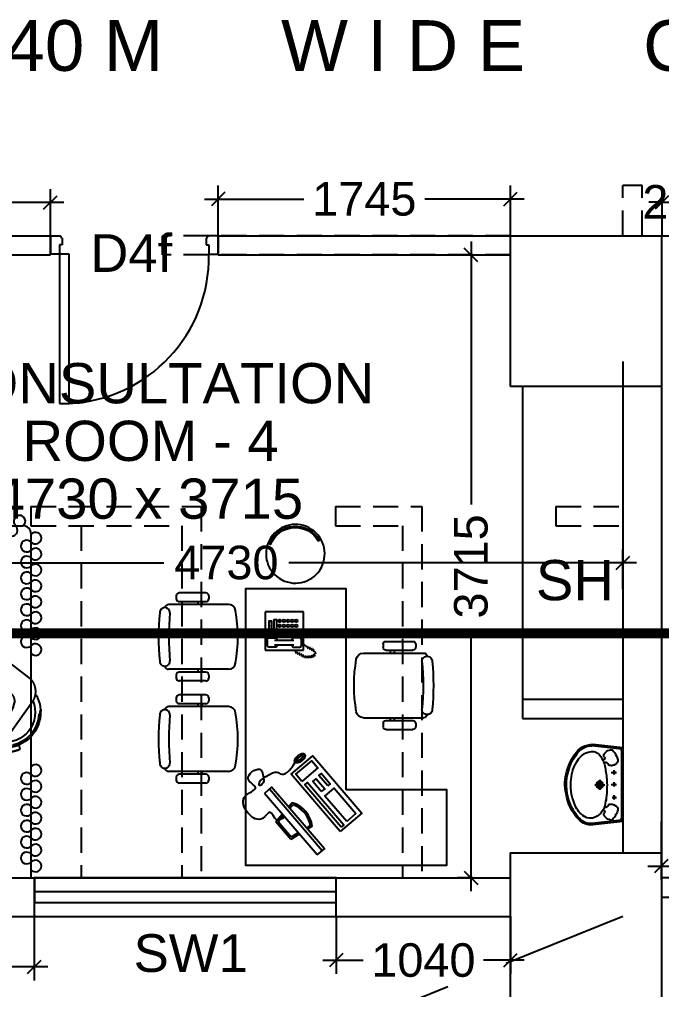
# Model space of a CAD drawing. Extents: x 6345096 to 6738923, y -6490958 to -6305885.
# Drawn here: x 6632093 to 6635922, y -6433855 to -6428069 of the extents above; entities that cross this region are included whole.
import ezdxf
from ezdxf.enums import TextEntityAlignment as Align

# ---------------------------------------------------------------- set-up
doc = ezdxf.new("R2010")
doc.units = 0
doc.header["$LTSCALE"] = 600
doc.header["$MEASUREMENT"] = 0
doc.header["$PDMODE"] = 35
for name, pattern in [('DASHED', [0.75, 0.5, -0.25]), ('HIDDEN', [0.375, 0.25, -0.125]), ('HIDDEN2', [0.1875, 0.125, -0.0625])]:
    doc.linetypes.add(name, pattern=pattern)
doc.layers.get('0').update_dxf_attribs({"linetype": 'CONTINUOUS'})
doc.layers.get('Defpoints').update_dxf_attribs({"linetype": 'CONTINUOUS'})
for name, color, linetype in [('DOOR', 32, 'CONTINUOUS'), ('Duct', 8, 'CONTINUOUS'), ('FURN', 32, 'CONTINUOUS'), ('furniture', 33, 'CONTINUOUS'), ('HS', 251, 'CONTINUOUS'), ('joinery', 7, 'CONTINUOUS'), ('LA-column', 3, 'CONTINUOUS'), ('Room Dim', 1, 'CONTINUOUS'), ('Sections', 10, 'CONTINUOUS'), ('Shleves', 7, 'CONTINUOUS'), ('TEXT', 6, 'CONTINUOUS'), ('Toi-Euip', 8, 'CONTINUOUS'), ('toi-fix', 46, 'CONTINUOUS'), ('TXT', 6, 'CONTINUOUS'), ('Walls', 7, 'CONTINUOUS'), ('WIN', 151, 'CONTINUOUS'), ('Working Dim', 5, 'CONTINUOUS')]:
    doc.layers.add(name, color=color, linetype=linetype)
doc.styles.add('ari', font='arial.ttf')
doc.styles.add('ARIAL', font='arial.ttf')
doc.dimstyles.new('int. dim', dxfattribs={"dimtxt": 200, "dimasz": 80, "dimexe": 80, "dimexo": 0, "dimgap": 70, "dimtad": 0, "dimdec": 0, "dimzin": 12, "dimdsep": 46, "dimtxsty": 'ari', "dimblk": 'OBLIQUE', "dimcen": 2, "dimdle": 80, "dimclrd": 256, "dimclre": 256, "dimclrt": 6, "dimadec": 0, "dimazin": 0, "dimtfac": 1, "dimtdec": 0, "dimtix": 1, "dimtmove": 2, "dimatfit": 3, "dimfxl": 1, "dimtolj": 1, "dimtzin": 0, "dimlwd": -1, "dimlwe": -1, "dimarcsym": 0})

# ---------------------------------------------------------------- blocks, each defined once
blk = doc.blocks.new('A$C4D064DB7')
at = {"layer": 'Toi-Euip', "color": 8}
for p, q in [((-219.3, -1), (-239.3, 178)), ((-212.3, 5.4), (-232.3, 184.5)), ((212.2, 4.9), (232.3, 184.5)), ((219.2, -1), (239.3, 178)), ((-28.5, 137.9), (30, 137.9)), ((0.9, 167), (0.9, 107.5)), ((-73.1, 68.7), (-73.1, 37.2)), ((-0.6, 68.7), (-0.6, 37.2)), ((76.2, 63.6), (76.2, 37.2)), ((-204.6, 8.3), (200.4, 8.3)), ((-61.3, 51.7), (-86.8, 51.7)), ((11.1, 51.7), (-14.3, 51.7)), ((87.9, 51.7), (62.5, 51.7)), ((-219.3, -1), (219.2, -1))]:
    blk.add_line(p, q, dxfattribs=at)
for centre, radius in [((0.9, 137.9), 20.9), ((0.9, 137.9), 15), ((0.9, 137.9), 10.5), ((-73.1, 51.7), 6.23), ((-0.6, 51.7), 6.23), ((76.2, 51.7), 6.23)]:
    blk.add_circle(centre, radius, dxfattribs=at)
for centre, radius, start, end in [((-15, 63.3), 278.1, 103.68007, 133.11994), ((-52.1, 129.5), 194.1, 106.98939, 130.68541), ((-12.7, 69.4), 239.9, 90.51874, 121.0564), ((0.4, 42.8), 293.4, 66.19508, 111.84971), ((-3.7, 79.1), 265.8, 77.13905, 106.85156), ((4.5, 21.6), 288.4, 65.41071, 93.84539), ((11, 56.9), 284.8, 46.38455, 81.02297), ((17.4, 64.4), 266.9, 46.21733, 67.66735), ((-135.9, 190.3), 102.7, 132.34, 168.55208), ((-156.9, 191.3), 75.7, 146.79114, 185.14021), ((-115.7, 175.3), 119.3, 121.84149, 151.21457), ((-79.5, 166.9), 122.1, 117.7975, 160.69461), ((74.5, 158), 135.4, 31.86033, 68.31323), ((140.9, 188.9), 91.5, 357.2238, 48.08952), ((143.8, 190.8), 96.4, 352.39424, 48.61688), ((-159.3, 187.8), 80.7, 163.23918, 186.99591), ((-105.8, 184.4), 91.8, 165.58544, 192.65463), ((131.4, 192.6), 68.8, 336.77794, 32.40806), ((-124.3, 195.5), 77.6, 203.69295, 246.38132), ((-73.6, 263.8), 161.7, 239.59023, 265.97193), ((-156.5, 116.7), 8.45, 294.51045, 30.32874), ((98.1, 210.4), 106.4, 278.02022, 335.02213), ((157.9, 115.9), 7.49, 165.15228, 247.93068), ((-188.7, 72.6), 20.1, 152.49081, 243.19095), ((-154.2, 64.6), 55.1, 124.96691, 161.64959), ((-174.7, 96.4), 17.3, 50.46419, 129.5358), ((-157.9, 115.7), 8.33, 226.04031, 306.10739), ((-126.4, 102.5), 8.28, 83.15264, 217.30389), ((-161, 71.5), 47.7, 305.0585, 347.19296), ((-110.1, 109.7), 26, 208.27151, 253.61398), ((-144.2, 69.4), 30.9, 343.96544, 29.92088), ((33.5, 869.5), 776.1, 261.22276, 267.52001), ((-3.1, 803.8), 709.6, 270.24313, 275.54823), ((44.3, 384), 287.3, 274.2321, 283.82674), ((146.2, 69.4), 30.9, 150.07912, 196.03456), ((163, 71.5), 47.7, 192.80704, 234.9415), ((112.1, 109.7), 26, 286.38602, 331.72849), ((129.6, 102.2), 7.16, 318.29837, 78.68026), ((159.9, 115.7), 8.33, 233.89261, 313.95969), ((176.7, 96.4), 17.3, 50.4642, 129.53581), ((156.2, 64.6), 55.1, 18.35041, 55.03309), ((190.7, 72.6), 20.1, 296.80905, 27.50919), ((-200, -15.1), 23.9, 101.14513, 143.7785), ((-120.2, 149.2), 122.2, 230.59825, 250.41359), ((-145.6, 63.1), 33, 241.91921, 291.35614), ((147.6, 63.1), 33, 248.64386, 298.08079), ((122.2, 149.2), 122.2, 289.58641, 309.40175), ((199.8, -16.6), 24.9, 38.74871, 88.57964)]:
    blk.add_arc(centre, radius, start, end, dxfattribs=at)
blk = doc.blocks.new('A$C75CE7277')
at = {"layer": 'furniture'}
for p, q in [((164.9, 368), (173.5, 425.3)), ((173.5, 425.3), (312.5, 425.3)), ((174.9, 366.5), (182.3, 415.1)), ((182.3, 415.1), (303.8, 415.1)), ((311.1, 366.5), (303.8, 415.1)), ((321.1, 368), (312.5, 425.3)), ((0, 366.5), (486, 366.5)), ((0, 328), (486, 328)), ((151, 276.3), (156.3, 311.3)), ((162, 281.4), (166.3, 309.8)), ((324, 281.4), (319.7, 309.8)), ((335, 276.3), (329.7, 311.3))]:
    blk.add_line(p, q, dxfattribs=at)
blk.add_lwpolyline([(0, 366.5), (0, 309.8), (486, 309.8), (486, 366.5)], dxfattribs=at)
for points in [[(16.8, 170.4), (469.2, 170.4), (469.2, 0), (16.8, 0)], [(33.1, 150.1), (368, 150.1), (368, 128.6), (33.1, 128.6)], [(395.2, 149.3), (450.8, 149.3), (450.8, 23.5), (395.2, 23.5)], [(36.9, 102.3), (239, 102.3), (239, 28.6), (36.9, 28.6)], [(272.6, 100.6), (351.4, 100.6), (351.4, 73.9), (272.6, 73.9)], [(273, 49.4), (355.1, 49.4), (355.1, 29.5), (273, 29.5)]]:
    blk.add_lwpolyline(points, close=True, dxfattribs=at)
for centre, radius, start, end in [((243, 418.7), 169.5, 237.13025, 302.86975), ((243, 418.7), 159.4, 239.46113, 300.53887), ((489.9, 66.1), 13.2, 37.53467, 89.17477), ((526.4, 66.1), 13.3, 89.25987, 139.57731)]:
    blk.add_arc(centre, radius, start, end, dxfattribs=at)
for centre, major_axis, ratio in [((508.2, 67.5), (-0.5, -38), 0.504094), ((508.6, 93.5), (-0.2, -12), 0.321688), ((508.4, 89.7), (-0.03, -4.1), 0.266102)]:
    blk.add_ellipse(centre, major_axis=major_axis, ratio=ratio, dxfattribs=at)
for points in [[(300.6, 366.5), (318.7, 414), (379.3, 414), (379.3, 472.2), (547.5, 472.2), (547.5, 383.5), (615.5, 383.5), (615.5, 294.8), (550.5, 316.5)], [(550.5, 316.5), (537.8, 336.7), (541, 358.3), (559.8, 337.1)], [(505.3, 86.6), (500.3, 74.4), (503.5, 48.2), (499.4, 33.4)], [(511.6, 86.5), (516.3, 74.7), (512.3, 48.1), (516.1, 33.2)]]:
    blk.add_spline(points, degree=3, dxfattribs=at)
blk.add_open_spline([(559.8, 337.1), (556.6, 218.6), (490.6, 234.2), (486.6, 163.4), (508.7, 105.5)], degree=3, knots=[0, 0, 0, 0, 1.558339, 3.964451, 3.964451, 3.964451, 3.964451], dxfattribs=at)
blk = doc.blocks.new('A$C5D0630F4')
at = {"layer": 'furniture', "color": 8}
for p, q in [((-836.8, 1624.8), (-996.6, 1624.8)), ((-1013.8, 1607.6), (-1013.8, 1589.5)), ((-836.8, 1572.3), (-996.6, 1572.3)), ((-885.4, 1572.3), (-885.4, 1555.2)), ((-862.1, 1572.3), (-862.1, 1555.2)), ((-819.6, 1607.6), (-819.6, 1589.5)), ((-702.9, 1555.2), (-1060, 1555.2)), ((-484.4, 1512.3), (-484.4, 1282.3)), ((-254.1, 1512.3), (-484.4, 1512.3)), ((-254.1, 1282.3), (-254.1, 1512.3)), ((-427.3, 1342.6), (-313, 1342.6)), ((236.9, 1335.5), (396.7, 1335.5)), ((-484.4, 1282.3), (-254.1, 1282.3)), ((-427.3, 1314.5), (-313, 1314.5)), ((-305.2, 1279.6), (-299.6, 1262.7)), ((-294, 1274), (-288.4, 1257.1)), ((-267.8, 1328.5), (-237.9, 1302)), ((-232.3, 1307.6), (-226.7, 1290.8)), ((-221.1, 1302), (-215.5, 1285.2)), ((-209.9, 1296.4), (-204.3, 1279.6)), ((-198.7, 1290.8), (-193.1, 1274)), ((-188.1, 1277.2), (-182.5, 1260.4)), ((219.7, 1318.3), (219.7, 1300.2)), ((236.9, 1283), (396.7, 1283)), ((262.2, 1283), (262.2, 1265.9)), ((285.5, 1283), (285.5, 1265.9)), ((413.9, 1318.3), (413.9, 1300.2)), ((-282.8, 1268.3), (-277.1, 1251.5)), ((-271.5, 1262.7), (-265.9, 1245.9)), ((-260.3, 1257.1), (-254.7, 1240.3)), ((-249.1, 1251.5), (-243.5, 1234.7)), ((-237.9, 1251.5), (-232.3, 1234.7)), ((-226.7, 1251.5), (-221.1, 1234.7)), ((-215.5, 1251.5), (-209.9, 1234.7)), ((-204.3, 1257.1), (-198.7, 1240.3)), ((-193.1, 1262.7), (-187.5, 1245.9)), ((103, 1265.9), (460.1, 1265.9)), ((-702.9, 1169.1), (-1060, 1169.1)), ((-885.4, 1169.1), (-885.4, 1152)), ((-862.1, 1169.1), (-862.1, 1152)), ((-1013.8, 1134.9), (-1013.8, 1116.7)), ((-836.8, 1152), (-996.6, 1152)), ((-836.8, 1099.5), (-996.6, 1099.5)), ((-819.6, 1134.9), (-819.6, 1116.7)), ((-1013.8, 998.8), (-1013.8, 980.6)), ((-836.8, 1015.9), (-996.6, 1015.9)), ((-819.6, 998.8), (-819.6, 980.6)), ((-702.9, 946.3), (-1060, 946.3)), ((-836.8, 963.4), (-996.6, 963.4)), ((-885.4, 963.4), (-885.4, 946.3)), ((-862.1, 963.4), (-862.1, 946.3)), ((103, 879.8), (460.1, 879.8)), ((262.2, 879.8), (262.2, 862.7)), ((285.5, 879.8), (285.5, 862.7)), ((219.7, 845.6), (219.7, 827.4)), ((236.9, 862.7), (396.7, 862.7)), ((236.9, 810.2), (396.7, 810.2)), ((413.9, 845.6), (413.9, 827.4)), ((-702.9, 560.2), (-1060, 560.2)), ((-1013.8, 526), (-1013.8, 507.8)), ((-836.8, 543.2), (-996.6, 543.2)), ((-885.4, 560.2), (-885.4, 543.2)), ((-862.1, 560.2), (-862.1, 543.2)), ((-819.6, 526), (-819.6, 507.8)), ((-836.8, 490.7), (-996.6, 490.7))]:
    blk.add_line(p, q, dxfattribs=at)
blk.add_lwpolyline([(0, 449.8), (0, 1649.8), (-599.9, 1649.8), (-599.9, 0), (599.9, 0), (599.9, 449.8), (0, 449.8)], dxfattribs=at)
at = {"layer": 'furniture', "color": 8, "elevation": 0}
for points in [[(-458.8, 1400.4), (-458.8, 1457.3), (-445.7, 1457.3), (-445.7, 1400.4)], [(-430.1, 1391.6), (-430.1, 1466.1), (-415.1, 1466.1), (-415.1, 1391.6)]]:
    blk.add_lwpolyline(points, close=True, dxfattribs=at)
at = {"layer": 'furniture', "color": 8}
for points in [[(-401.5, 1452.1), (-401.5, 1464.1, -0.414214), (-399.5, 1466.1), (-395.5, 1466.1, -0.414214), (-393.5, 1464.1), (-393.5, 1452.1, -0.414214), (-395.5, 1450.1), (-399.5, 1450.1, -0.414214)], [(-401.5, 1422.8), (-401.5, 1434.8, -0.414214), (-399.5, 1436.8), (-395.5, 1436.8, -0.414214), (-393.5, 1434.8), (-393.5, 1422.8, -0.414214), (-395.5, 1420.8), (-399.5, 1420.8, -0.414214)], [(-401.5, 1393.6), (-401.5, 1405.6, -0.414214), (-399.5, 1407.6), (-395.5, 1407.6, -0.414214), (-393.5, 1405.6), (-393.5, 1393.6, -0.414214), (-395.5, 1391.6), (-399.5, 1391.6, -0.414214)]]:
    blk.add_lwpolyline(points, format="xyb", close=True, dxfattribs=at)
for points in [[(-413.9, 1314.5), (-413.9, 1310.3, -0.414241), (-423.9, 1300.3), (-459.9, 1300.3, -0.414186), (-469.9, 1310.3), (-469.9, 1346.8, -0.414241), (-459.9, 1356.8), (-423.9, 1356.8, -0.414186), (-413.9, 1346.8), (-413.9, 1342.5)], [(-323.9, 1314.5), (-323.9, 1310.3, 0.414241), (-313.9, 1300.3), (-277.8, 1300.3, 0.414186), (-267.8, 1310.3), (-267.8, 1346.8, 0.414241), (-277.8, 1356.8), (-313.9, 1356.8, 0.414186), (-323.9, 1346.8), (-323.9, 1342.5)]]:
    blk.add_lwpolyline(points, format="xyb", dxfattribs=at)
for centre in [(-372.1, 1458.1), (-347.6, 1458.1), (-323.1, 1458.1), (-298.6, 1458.1), (-372.1, 1428.8), (-372.1, 1399.6), (-347.6, 1428.8), (-347.6, 1399.6), (-323.1, 1428.8), (-323.1, 1399.6), (-298.6, 1428.8), (-298.6, 1399.6)]:
    blk.add_circle(centre, 8, dxfattribs=at)
at = {"layer": 'furniture', "color": 8, "extrusion": (0, 0, -1)}
for centre, major_axis, start_param, end_param in [((-303.3, 1857.9), (-154.9, 81.5), 1.871765232713639, 8.154950539893225), ((-303.3, 1857.9), (-88.8, 137.9), -0.622969, 1.625443), ((-303.3, 1857.9), (48.2, 149), -1.507903, 0.740509), ((-452.3, 1916.9), (3.35, 1.56), 0.857963, 3.90553), ((-164.8, 1938.7), (2.9, 2.9), 0.714732, 2.963144), ((236.9, 1318.3), (12.1, 12.1), 3.926991, 5.497787), ((396.7, 1318.3), (-12.1, 12.1), 0.785398, 2.356194), ((236.9, 1300.2), (-12.1, 12.1), 3.926991, 5.497787), ((396.7, 1300.2), (12.1, 12.1), 0.785398, 2.356194), ((982.6, 1072.9), (-8.6, 935.9), 4.553487, 4.889738), ((103, 1222.2), (-11.2, 42.3), -1.143999, 0.258671), ((482, 1216.6), (-21.7, 21.7), 5.497787, 8.63938), ((-1096.9, 1072.8), (-11.3, 1554.9), 1.485447, 1.670639), ((460.1, 1244), (-15.5, 15.5), 0.785398, 2.207354), ((-1083.5, 1072.8), (-1599.3, 104.6), 2.986466, 3.166126), ((482, 929.2), (-21.7, 21.7), 2.356194, 5.497787), ((103, 923.6), (15.6, 40.9), 2.777366, 4.180037), ((460.1, 901.7), (15.5, 15.5), 0.934239, 2.356194), ((236.9, 845.6), (12.1, 12.1), 3.926991, 5.497787), ((236.9, 827.4), (-12.1, 12.1), 3.926991, 5.497787), ((396.7, 845.6), (-12.1, 12.1), 0.785398, 2.356194), ((396.7, 827.4), (12.1, 12.1), 0.785398, 2.356194)]:
    blk.add_ellipse(centre, major_axis=major_axis, ratio=1, start_param=start_param, end_param=end_param, dxfattribs=at)
at = {"layer": 'furniture', "color": 8}
for centre, major_axis, start_param, end_param in [((-996.6, 1607.6), (12.1, 12.1), 0.785398, 2.356194), ((-836.8, 1607.6), (-12.1, 12.1), 3.926991, 5.497787), ((-996.6, 1589.5), (-12.1, 12.1), 0.785398, 2.356194), ((-836.8, 1589.5), (12.1, 12.1), 3.926991, 5.497787), ((483.6, 1362.1), (1599.3, 104.6), 2.986466, 3.166126), ((-1081.9, 1505.9), (21.7, 21.7), 5.497787, 8.63938), ((-1060, 1533.3), (15.5, 15.5), 0.785398, 2.207354), ((497, 1362.1), (11.3, 1554.9), 1.485447, 1.670639), ((-702.9, 1511.5), (11.2, 42.3), -1.143999, 0.258671), ((-1582.5, 1362.2), (8.6, 935.9), 4.553487, 4.889738), ((-1081.9, 1218.5), (21.7, 21.7), 2.356194, 5.497787), ((-1060, 1191), (15.5, 15.5), 2.505035, 3.926991), ((-702.9, 1212.9), (-15.6, 40.9), 2.777366, 4.180037), ((-996.6, 1134.9), (12.1, 12.1), 0.785398, 2.356194), ((-996.6, 1116.7), (-12.1, 12.1), 0.785398, 2.356194), ((-836.8, 1134.9), (-12.1, 12.1), 3.926991, 5.497787), ((-836.8, 1116.7), (12.1, 12.1), 3.926991, 5.497787), ((-996.6, 998.8), (12.1, 12.1), 0.785398, 2.356194), ((-836.8, 998.8), (-12.1, 12.1), 3.926991, 5.497787), ((-1081.9, 897), (21.7, 21.7), 5.497787, 8.63938), ((-1060, 924.5), (15.5, 15.5), 0.785398, 2.207354), ((-996.6, 980.6), (-12.1, 12.1), 0.785398, 2.356194), ((-836.8, 980.6), (12.1, 12.1), 3.926991, 5.497787), ((-702.9, 902.6), (11.2, 42.3), -1.143999, 0.258671), ((483.6, 753.2), (1599.3, 104.6), 2.986466, 3.166126), ((497, 753.2), (11.3, 1554.9), 1.485447, 1.670639), ((-1582.5, 753.3), (8.6, 935.9), 4.553487, 4.889738), ((-1081.9, 609.6), (21.7, 21.7), 2.356194, 5.497787), ((-1060, 582.1), (15.5, 15.5), 2.505035, 3.926991), ((-702.9, 604), (-15.6, 40.9), 2.777366, 4.180037), ((-996.6, 526), (12.1, 12.1), 0.785398, 2.356194), ((-836.8, 526), (-12.1, 12.1), 3.926991, 5.497787), ((-996.6, 507.8), (-12.1, 12.1), 0.785398, 2.356194), ((-836.8, 507.8), (12.1, 12.1), 3.926991, 5.497787)]:
    blk.add_ellipse(centre, major_axis=major_axis, ratio=1, start_param=start_param, end_param=end_param, dxfattribs=at)
at = {"layer": 'furniture', "color": 8, "extrusion": (0, 0, -1), "xscale": -0.9944751381987783, "yscale": 0.9944751379080117, "zscale": -0.9944751381987783, "rotation": 229.3852815551396}
blk.add_blockref('A$C75CE7277', (-103.5, 298.9), dxfattribs=at)
at = {"layer": 'furniture', "color": 8, "style": 'ARIAL'}
for s, height, p in [('S.S.CONSULTANTS', 4.234, (-450, 1401.2, 0)), ('3', 8.57, (-367.7, 1454, 0)), ('6', 8.57, (-343.2, 1454, 0)), ('9', 8.57, (-318.7, 1454, 0)), ('#', 8.57, (-294.2, 1455.5, 0)), ('2', 8.57, (-367.7, 1424.8, 0)), ('1', 8.57, (-367.7, 1395.6, 0)), ('5', 8.57, (-343.2, 1424.8, 0)), ('4', 8.57, (-343.2, 1395.6, 0)), ('8', 8.57, (-318.7, 1424.8, 0)), ('7', 8.57, (-318.7, 1395.6, 0)), ('0', 8.57, (-294.2, 1424.8, 0)), ('*', 8.57, (-291.7, 1397.1, 0))]:
    blk.add_text(s, height=height, rotation=90, dxfattribs=at).set_placement(p)
blk = doc.blocks.new('A$C3D630BD9')
at = {"layer": 'furniture', "color": 8}
for p, q in [((-363.1, 0), (-363.1, -12.8)), ((-345.9, -30), (-215.2, -30)), ((-254.5, -43.1), (179.9, -626.7)), ((-198.1, 0), (-198.1, -12.8)), ((-306.6, -81.9), (127.7, -665.5)), ((113.2, -644.5), (26.2, -751.8)), ((179, -666.6), (76.7, -792.7)), ((404.2, -677.6), (398.2, -701.8)), ((404.2, -677.6), (462.4, -691.8)), ((462.4, -691.8), (456.5, -716.1)), ((-90, -922.7), (26.2, -751.8)), ((76.7, -792.7), (26.2, -751.8)), ((398.2, -701.8), (456.5, -716.1)), ((419.2, -717.1), (421.5, -707.4)), ((-66.7, -941.6), (76.7, -792.7)), ((-90, -922.7), (-190.1, -1046.1)), ((-66.7, -941.6), (-90, -922.7)), ((574.2, -900.4), (584.2, -899.9)), ((585.8, -930.6), (582.8, -870.7)), ((-66.7, -941.6), (-166.8, -1065)), ((-216.3, -1131), (-220.4, -1098.8)), ((-163.5, -1124.3), (-167.6, -1092.1)), ((-202, -1151.4), (-199.5, -1171.5)), ((-172.3, -1147.6), (-167.9, -1181.9)), ((-347.9, -1345.4), (-344.6, -1370.9)), ((-300.8, -1332.2), (-341.7, -1337.4)), ((-295.8, -1371.9), (-336.6, -1377.1))]:
    blk.add_line(p, q, dxfattribs=at)
at = {"layer": 'furniture', "color": 8, "linetype": 'DASHED'}
for p, q in [((-529.2, -298.8), (-544.3, -513.3)), ((-462.4, -342.6), (-444.2, -584.9)), ((-462.4, -342.6), (-462.4, -581)), ((-93.1, -342.6), (-111.3, -584.9)), ((-93.1, -342.6), (-93.1, -581)), ((-26.3, -298.8), (-11.2, -513.3)), ((-544.3, -513.3), (-527.7, -617.4)), ((-11.2, -513.3), (-27.7, -617.4)), ((-462.4, -581), (-289, -617.5)), ((-93.1, -581), (-266.2, -617.4)), ((-465.2, -679.9), (-292.3, -679.9)), ((-438.1, -675.2), (-417.3, -825.3)), ((-262.7, -679.9), (-90.2, -679.9)), ((-117.4, -675.2), (-138.2, -825.3)), ((-417.3, -825.3), (-460.9, -1107.3)), ((-138.2, -825.3), (-94.6, -1107.3)), ((-382.8, -1766.6), (-277.7, -963)), ((-172.7, -1766.6), (-277.7, -963)), ((-460.9, -1107.3), (-460.9, -1766.6)), ((-94.6, -1107.3), (-94.6, -1766.6)), ((-460.9, -1766.6), (-382.8, -1766.6)), ((-172.7, -1766.6), (-94.6, -1766.6))]:
    blk.add_line(p, q, dxfattribs=at)
at = {"layer": 'furniture', "color": 8}
for points in [[(-525, 0, 0.414214), (-587.5, -62.5), (-587.5, -477.5, 0.414214), (-525, -540), (0, -540, 0.414214), (62.5, -477.5), (62.5, -62.5, 0.414214), (0, 0)], [(-525, -1950), (0, -1950, 0.414214), (62.5, -1887.5), (62.5, -622.5, 0.414214), (0, -560), (-525, -560, 0.414214), (-587.5, -622.5), (-587.5, -1887.5, 0.414214)]]:
    blk.add_lwpolyline(points, format="xyb", close=True, dxfattribs=at)
at = {"layer": 'furniture', "color": 8, "linetype": 'DASHED'}
for points in [[(154.2, -937.9), (126.8, -919.7), (107.9, -908.6), (86.6, -903.2, 0.246109), (14.4, -920.5), (12.6, -922), (-12.4, -942), (-43.7, -969.4), (-71.1, -995), (-100.7, -1026.5), (-118.3, -1045.1), (-172.6, -979.8, -0.025572), (-28.1, -807.4, -0.12826), (14.5, -780.2, -0.043408), (272.4, -721.1), (327.1, -726.8), (374.7, -749.7), (539.2, -982, -0.327906), (523.7, -1112.1), (514.9, -1119.3), (375.8, -1228.2, -0.054318), (366.6, -1233.9), (193.1, -1317.1, -0.097498), (174.4, -1321.9), (-80.5, -1336.8), (-73.9, -1238.9), (22.4, -1241.5), (109.5, -1233.6), (162.7, -1226.4, 0.141399), (188.1, -1215.2), (215.2, -1192.5, 0.153306), (231.3, -1167.3), (245.2, -1116.1), (241, -1099.1)], [(181.8, -914.8, -0.128062), (310.7, -870.4, -0.215717), (395.8, -891.9), (411.7, -918.6), (420.2, -938.9), (428, -968.9, -0.242433), (408.5, -1024.6, -0.136513), (275.8, -1094.3), (207.8, -1102.7, -0.297129), (130.8, -1067.4, -0.138986), (113.2, -1011.8, -0.105167), (118.5, -979.7), (129.6, -960.8), (146.5, -944.2), (181.9, -915.2)], [(-168.3, -985.2), (-220.7, -1027.8, 0.166504), (-225.8, -1036), (-235.5, -1077.5, 0.116666), (-235.5, -1084.4), (-226.7, -1121, 0.181583), (-220.8, -1129.7), (-199.3, -1144.9, 0.566275), (-191.5, -1141.5, -0.372711), (-143.5, -1098.5, 0.458371), (-138.7, -1092.7, -0.210622), (-124.6, -1037.4)], [(-75.2, -1253.3), (-161, -1234.6, 0.445833), (-168, -1239.6), (-168.2, -1241.8, -0.30427), (-180.6, -1256.5), (-229.9, -1270.7, 0.509983), (-233.1, -1279.5), (-202.2, -1324.9, 0.292523), (-185.1, -1332.3), (-79.3, -1314.7)]]:
    blk.add_lwpolyline(points, format="xyb", dxfattribs=at)
at = {"layer": 'furniture', "color": 8}
for centre, radius in [((-280.6, -62.5), 32.5), ((153.8, -646.1), 32.5), ((-196.3, -1077.6), 32.1), ((-163.5, -1334.9), 135)]:
    blk.add_circle(centre, radius, dxfattribs=at)
at = {"layer": 'furniture', "color": 8, "linetype": 'DASHED'}
for centre, radius, start, end in [((-277.7, -145.2), 100, 299.30373, 240.69627), ((-440.3, -343.1), 99.3, 41.53035, 153.48915), ((-337.8, -240.5), 46.3, 217.5254, 241.04949), ((-345.8, -255.1), 29.7, 240.89968, 49.95629), ((-209.7, -255.1), 29.7, 130.04371, 299.10032), ((-217.7, -240.5), 46.3, 298.95051, 322.4746), ((-115.2, -343.1), 99.3, 26.51085, 131.48844), ((-465.2, -617.4), 62.5, 180, 270), ((-277.5, -649.4), 33.9, 244.07473, 109.76254), ((-90.2, -617.4), 62.5, 270, 0), ((-421.9, -1766.6), 38.4, 0, 180), ((-133.6, -1766.6), 38.4, 0, 180)]:
    blk.add_arc(centre, radius, start, end, dxfattribs=at)
at = {"layer": 'furniture', "color": 8}
for centre, radius, start, end in [((-345.9, -12.8), 17.2, 180, 270), ((-215.2, -12.8), 17.2, 270, 0), ((412.5, -769.7), 92.5, 57.33828, 95.18757), ((374.6, -912.1), 210, 328.04544, 115.37883), ((374.6, -912.1), 177.5, 337.25718, 98.73335), ((448.1, -624), 92.5, 237.33828, 275.18757), ((374.6, -912.1), 200, 3.33398, 77.096), ((671.7, -896.2), 92.5, 164.00923, 201.85852), ((-189.9, -1127.7), 26.6, 187.25978, 7.25978), ((-163.5, -1334.9), 167.3, 102.40385, 180.39382), ((-163.5, -1334.9), 137.3, 97.25978, 195.63577), ((-182.8, -1183.8), 15, 277.25978, 7.25978), ((-340.8, -1344.5), 7.13, 97.25978, 187.25978), ((-337.5, -1370), 7.13, 187.25978, 277.25978)]:
    blk.add_arc(centre, radius, start, end, dxfattribs=at)
blk = doc.blocks.new('A$C599E3A40')
at = {"layer": 'furniture', "color": 8}
for p, q in [((0, 0), (-2050, 0)), ((-2100, -1200.5), (-2100, -50))]:
    blk.add_line(p, q, dxfattribs=at)
blk.add_arc((-2050, -50), 50, 90, 180, dxfattribs=at)
for centre, major_axis, start_param, end_param in [((-2026.3, 26.1), (0, -36), 7.043597, 11.805959), ((-1931.3, 26.1), (0, -36), 7.043597, 11.805959), ((-1836.3, 26.1), (0, -36), 7.043597, 11.805959), ((-1741.3, 26.1), (0, -36), 7.043597, 11.805959), ((-1646.4, 26.1), (0, -36), 7.043597, 11.805959), ((-1551.4, 26.1), (0, -36), 7.043597, 11.805959), ((-1456.4, 26.1), (0, -36), 7.043597, 11.805959), ((-1361.4, 26.1), (0, -36), 7.043597, 11.805959), ((-640.9, 26.1), (0, -36), 7.043597, 11.805959), ((-545.9, 26.1), (0, -36), 7.043597, 11.805959), ((-450.9, 26.1), (0, -36), 7.043597, 11.805959), ((-355.9, 26.1), (0, -36), 7.043597, 11.805959), ((-261, 26.1), (0, -36), 7.043597, 11.805959), ((-166, 26.1), (0, -36), 7.043597, 11.805959), ((-71, 26.1), (0, -36), 7.043597, 11.805959), ((-2126.1, -68.7), (36, 0), 7.043597, 11.805959), ((-1978.8, -26.1), (0, -36), 10.185189, 14.947552), ((-1883.8, -26.1), (0, -36), 10.185189, 14.947552), ((-1788.8, -26.1), (0, -36), 10.185189, 14.947552), ((-1693.8, -26.1), (0, -36), 10.185189, 14.947552), ((-1598.9, -26.1), (0, -36), 10.185189, 14.947552), ((-1503.9, -26.1), (0, -36), 10.185189, 14.947552), ((-1408.9, -26.1), (0, -36), 10.185189, 14.947552), ((-593.4, -26.1), (0, -36), 10.185189, 14.947552), ((-498.4, -26.1), (0, -36), 10.185189, 14.947552), ((-403.4, -26.1), (0, -36), 10.185189, 14.947552), ((-308.5, -26.1), (0, -36), 10.185189, 14.947552), ((-213.5, -26.1), (0, -36), 10.185189, 14.947552), ((-118.5, -26.1), (0, -36), 10.185189, 14.947552), ((-2073.9, -116.2), (36, 0), 10.185189, 14.947552), ((-2126.1, -163.7), (36, 0), 7.043597, 11.805959), ((-2126.1, -258.7), (36, 0), 7.043597, 11.805959), ((-2073.9, -211.2), (36, 0), 10.185189, 14.947552), ((-2073.9, -306.2), (36, 0), 10.185189, 14.947552), ((-2126.1, -353.6), (36, 0), 7.043597, 11.805959), ((-2073.9, -401.1), (36, 0), 10.185189, 14.947552), ((-2126.1, -448.6), (36, 0), 7.043597, 11.805959), ((-2073.9, -496.1), (36, 0), 10.185189, 14.947552), ((-2126.1, -543.6), (36, 0), 7.043597, 11.805959), ((-2073.9, -591.1), (36, 0), 10.185189, 14.947552), ((-2126.1, -638.6), (36, 0), 7.043597, 11.805959), ((-2073.9, -686.1), (36, 0), 10.185189, 14.947552), ((-2126.1, -733.6), (36, 0), 7.043597, 11.805959), ((-2073.9, -781), (36, 0), 10.185189, 14.947552), ((-2126.1, -828.5), (36, 0), 7.043597, 11.805959), ((-2073.9, -876), (36, 0), 10.185189, 14.947552), ((-2126.1, -923.5), (36, 0), 7.043597, 11.805959), ((-2126.1, -1018.5), (36, 0), 7.043597, 11.805959), ((-2073.9, -971), (36, 0), 10.185189, 14.947552), ((-2073.9, -1066), (36, 0), 10.185189, 14.947552), ((-2126.1, -1113.5), (36, 0), 7.043597, 11.805959), ((-2073.9, -1160.9), (36, 0), 10.185189, 14.947552)]:
    blk.add_ellipse(centre, major_axis=major_axis, ratio=0.956121, start_param=start_param, end_param=end_param, dxfattribs=at)
blk = doc.blocks.new('_Oblique')
at = {"color": 0, "linetype": 'ByBlock', "lineweight": -2}
blk.add_line((-0.5, -0.5), (0.5, 0.5), dxfattribs=at)
blk = doc.blocks.new('*D2185')
at = {"layer": 'Defpoints', "color": 0, "transparency": 16777216}
for p in [(6635920, -6432852.1, 5.1), (6641569.5, -6432852.1, 5.1), (6635920, -6433118.6)]:
    blk.add_point(p, dxfattribs=at)
at = {"layer": 'Working Dim', "transparency": 16777216}
for p, q in [((6635920, -6432852.1), (6635920, -6433198.6)), ((6641569.5, -6432852.1), (6641569.5, -6433198.6)), ((6635840, -6433118.6), (6638376.5, -6433118.6)), ((6641649.5, -6433118.6), (6639113.1, -6433118.6))]:
    blk.add_line(p, q, dxfattribs=at)
at = {"layer": 'Working Dim', "transparency": 16777216, "xscale": 80, "yscale": 80, "zscale": 80, "rotation": 180}
blk.add_blockref('_Oblique', (6635920, -6433118.6), dxfattribs=at)
at = {"layer": 'Working Dim', "transparency": 16777216, "xscale": 80, "yscale": 80, "zscale": 80}
blk.add_blockref('_Oblique', (6641569.5, -6433118.6), dxfattribs=at)
at = {"layer": 'Working Dim', "color": 6, "transparency": 16777216, "insert": (6638744.8, -6433118.6), "char_height": 200, "attachment_point": 5, "style": 'ari'}
blk.add_mtext('\\A1;5650', dxfattribs=at)
blk = doc.blocks.new('*D2193')
at = {"layer": 'Defpoints', "color": 0, "transparency": 16777216}
for p in [(6630962.5, -6431309.2), (6630962.5, -6431465.7, 5.1), (6635692, -6431465.7, 5.1)]:
    blk.add_point(p, dxfattribs=at)
at = {"layer": 'Working Dim', "transparency": 16777216}
for p, q in [((6630962.5, -6431465.7), (6630962.5, -6431229.2)), ((6635692, -6431465.7), (6635692, -6431229.2)), ((6630882.5, -6431309.2), (6632955, -6431309.2)), ((6635772, -6431309.2), (6633699.6, -6431309.2))]:
    blk.add_line(p, q, dxfattribs=at)
at = {"layer": 'Working Dim', "transparency": 16777216, "xscale": 80, "yscale": 80, "zscale": 80, "rotation": 180}
blk.add_blockref('_Oblique', (6630962.5, -6431309.2), dxfattribs=at)
at = {"layer": 'Working Dim', "transparency": 16777216, "xscale": 80, "yscale": 80, "zscale": 80}
blk.add_blockref('_Oblique', (6635692, -6431309.2), dxfattribs=at)
at = {"layer": 'Working Dim', "color": 6, "transparency": 16777216, "insert": (6633327.3, -6431309.2), "char_height": 200, "attachment_point": 5, "style": 'ari'}
blk.add_mtext('\\A1;4730', dxfattribs=at)
blk = doc.blocks.new('*D2197')
at = {"layer": 'Defpoints', "color": 0, "transparency": 16777216}
for p in [(6634797.2, -6429473.8, 0.7), (6634786, -6433188.8), (6634797.2, -6433188.8, 5.1)]:
    blk.add_point(p, dxfattribs=at)
at = {"layer": 'Working Dim', "transparency": 16777216}
for p, q in [((6634786, -6429393.8), (6634786, -6430962)), ((6634797.2, -6429473.8), (6634706, -6429473.8)), ((6634786, -6433268.8), (6634786, -6431700.6)), ((6634797.2, -6433188.8), (6634706, -6433188.8))]:
    blk.add_line(p, q, dxfattribs=at)
at = {"layer": 'Working Dim', "transparency": 16777216, "xscale": 80, "yscale": 80, "zscale": 80}
for p, rotation in [((6634786, -6429473.8), 90), ((6634786, -6433188.8), 270)]:
    blk.add_blockref('_Oblique', p, dxfattribs=dict(at, rotation=rotation))
at = {"layer": 'Working Dim', "color": 6, "transparency": 16777216, "insert": (6634786, -6431331.3), "char_height": 200, "attachment_point": 5, "rotation": 90, "style": 'ari'}
blk.add_mtext('\\A1;3715', dxfattribs=at)
blk = doc.blocks.new('*D2230')
at = {"layer": 'Defpoints', "color": 0, "transparency": 16777216}
for p in [(6636155.5, -6429158.2), (6635925.5, -6429358.8, 1.4), (6636155.5, -6429358.8, 1.4)]:
    blk.add_point(p, dxfattribs=at)
at = {"layer": 'Working Dim', "transparency": 16777216}
for p, q in [((6635925.5, -6429358.8), (6635925.5, -6429078.2)), ((6636155.5, -6429358.8), (6636155.5, -6429078.2)), ((6635925.5, -6429158.2), (6635845.5, -6429158.2)), ((6635925.5, -6429158.2), (6636155.5, -6429158.2)), ((6636155.5, -6429158.2), (6636235.5, -6429158.2))]:
    blk.add_line(p, q, dxfattribs=at)
at = {"layer": 'Working Dim', "transparency": 16777216, "xscale": 80, "yscale": 80, "zscale": 80}
blk.add_blockref('_Oblique', (6635925.5, -6429158.2), dxfattribs=at)
at = {"layer": 'Working Dim', "transparency": 16777216, "xscale": 80, "yscale": 80, "zscale": 80, "rotation": 180}
blk.add_blockref('_Oblique', (6636155.5, -6429158.2), dxfattribs=at)
at = {"layer": 'Working Dim', "color": 6, "transparency": 16777216, "insert": (6636040.5, -6429158.2), "char_height": 200, "attachment_point": 5, "style": 'ari'}
blk.add_mtext('\\A1;230', dxfattribs=at)
blk = doc.blocks.new('*D2231')
at = {"layer": 'Defpoints', "color": 0, "transparency": 16777216}
for p in [(6635022, -6429140.2), (6633277.5, -6429358.8, 0.7), (6635022, -6429358.8, 5.1)]:
    blk.add_point(p, dxfattribs=at)
at = {"layer": 'Working Dim', "transparency": 16777216}
for p, q in [((6633277.5, -6429358.8), (6633277.5, -6429060.2)), ((6635022, -6429358.8), (6635022, -6429060.2)), ((6633197.5, -6429140.2), (6633789.8, -6429140.2)), ((6635102, -6429140.2), (6634509.8, -6429140.2))]:
    blk.add_line(p, q, dxfattribs=at)
at = {"layer": 'Working Dim', "transparency": 16777216, "xscale": 80, "yscale": 80, "zscale": 80, "rotation": 180}
blk.add_blockref('_Oblique', (6633277.5, -6429140.2), dxfattribs=at)
at = {"layer": 'Working Dim', "transparency": 16777216, "xscale": 80, "yscale": 80, "zscale": 80}
blk.add_blockref('_Oblique', (6635022, -6429140.2), dxfattribs=at)
at = {"layer": 'Working Dim', "color": 6, "transparency": 16777216, "insert": (6634149.8, -6429140.2), "char_height": 200, "attachment_point": 5, "style": 'ari'}
blk.add_mtext('\\A1;1745', dxfattribs=at)
blk = doc.blocks.new('*D2232')
at = {"layer": 'Defpoints', "color": 0, "transparency": 16777216}
for p in [(6629912.5, -6429161.3), (6629912.5, -6429358.8, 0.7), (6632277.5, -6429358.8, 0.7)]:
    blk.add_point(p, dxfattribs=at)
at = {"layer": 'Working Dim', "transparency": 16777216}
for p, q in [((6629912.5, -6429358.8), (6629912.5, -6429081.3)), ((6632277.5, -6429358.8), (6632277.5, -6429081.3)), ((6629832.5, -6429161.3), (6630724, -6429161.3)), ((6632357.5, -6429161.3), (6631466.1, -6429161.3))]:
    blk.add_line(p, q, dxfattribs=at)
at = {"layer": 'Working Dim', "transparency": 16777216, "xscale": 80, "yscale": 80, "zscale": 80, "rotation": 180}
blk.add_blockref('_Oblique', (6629912.5, -6429161.3), dxfattribs=at)
at = {"layer": 'Working Dim', "transparency": 16777216, "xscale": 80, "yscale": 80, "zscale": 80}
blk.add_blockref('_Oblique', (6632277.5, -6429161.3), dxfattribs=at)
at = {"layer": 'Working Dim', "color": 6, "transparency": 16777216, "insert": (6631095, -6429161.3), "char_height": 200, "attachment_point": 5, "style": 'ari'}
blk.add_mtext('\\A1;2365', dxfattribs=at)
blk = doc.blocks.new('*D2241')
at = {"layer": 'Defpoints', "color": 0, "transparency": 16777216}
for p in [(6633982, -6433418.8, -1), (6635022, -6433418.8, 5.1), (6633982, -6433680.2)]:
    blk.add_point(p, dxfattribs=at)
at = {"layer": 'Working Dim', "transparency": 16777216}
for p, q in [((6633982, -6433418.8), (6633982, -6433760.2)), ((6635022, -6433418.8), (6635022, -6433760.2)), ((6633902, -6433680.2), (6634143.2, -6433680.2)), ((6635102, -6433680.2), (6634860.9, -6433680.2))]:
    blk.add_line(p, q, dxfattribs=at)
at = {"layer": 'Working Dim', "transparency": 16777216, "xscale": 80, "yscale": 80, "zscale": 80, "rotation": 180}
blk.add_blockref('_Oblique', (6633982, -6433680.2), dxfattribs=at)
at = {"layer": 'Working Dim', "transparency": 16777216, "xscale": 80, "yscale": 80, "zscale": 80}
blk.add_blockref('_Oblique', (6635022, -6433680.2), dxfattribs=at)
at = {"layer": 'Working Dim', "color": 6, "transparency": 16777216, "insert": (6634502, -6433680.2), "char_height": 200, "attachment_point": 5, "style": 'ari'}
blk.add_mtext('\\A1;1040', dxfattribs=at)
blk = doc.blocks.new('*D2242')
at = {"layer": 'Defpoints', "color": 0, "transparency": 16777216}
for p in [(6629911.5, -6433418.8, 5.1), (6632182, -6433418.8, -1), (6632182, -6433720)]:
    blk.add_point(p, dxfattribs=at)
at = {"layer": 'Working Dim', "transparency": 16777216}
for p, q in [((6629911.5, -6433418.8), (6629911.5, -6433800)), ((6632182, -6433418.8), (6632182, -6433800)), ((6629831.5, -6433720), (6630676.8, -6433720)), ((6632262, -6433720), (6631416.8, -6433720))]:
    blk.add_line(p, q, dxfattribs=at)
at = {"layer": 'Working Dim', "transparency": 16777216, "xscale": 80, "yscale": 80, "zscale": 80, "rotation": 180}
blk.add_blockref('_Oblique', (6629911.5, -6433720), dxfattribs=at)
at = {"layer": 'Working Dim', "transparency": 16777216, "xscale": 80, "yscale": 80, "zscale": 80}
blk.add_blockref('_Oblique', (6632182, -6433720), dxfattribs=at)
at = {"layer": 'Working Dim', "color": 6, "transparency": 16777216, "insert": (6631046.8, -6433720), "char_height": 200, "attachment_point": 5, "style": 'ari'}
blk.add_mtext('\\A1;2270', dxfattribs=at)
blk = doc.blocks.new('1000')
at = {"layer": 'DOOR'}
for p, q in [((0, -100), (0, 0)), ((0, 0), (49.7, 0)), ((49.7, 0), (49.7, -2.2)), ((63.2, -49.5), (49.7, -49.5)), ((49.7, -49.5), (49.7, -100)), ((63.2, -13.5), (61, -13.5)), ((63.2, -13.5), (63.2, -49.5)), ((836.8, -13.5), (836.8, -49.5)), ((836.8, -13.5), (839, -13.5)), ((836.8, -49.5), (850.3, -49.5)), ((850.3, 0), (850.3, -2.2)), ((900, 0), (850.3, 0)), ((850.3, -49.5), (850.3, -100)), ((900, -100), (900, 0)), ((49.7, -100), (0, -100)), ((49.7, -100), (49.7, -900.6)), ((100.2, -100), (49.7, -100)), ((100.2, -900.6), (100.2, -100)), ((850.3, -100), (900, -100)), ((49.7, -900.6), (100.2, -900.6))]:
    blk.add_line(p, q, dxfattribs=at)
for centre, major_axis, start_param, end_param in [((49.7, -13.5), (-7.95, 7.95), 3.926991, 5.497787), ((850.3, -13.5), (7.95, 7.95), 0.785398, 2.356194)]:
    blk.add_ellipse(centre, major_axis=major_axis, ratio=1, start_param=start_param, end_param=end_param, dxfattribs=at)
at = {"layer": 'DOOR', "color": 145}
blk.add_ellipse((64.3, -115.3), major_axis=(-519.7, 589.8), ratio=1, start_param=2.464943, end_param=4.009476, dxfattribs=at)
blk = doc.blocks.new('A$C2CD672AE')
at = {"layer": 'FURN', "color": 8, "linetype": 'HIDDEN'}
blk.add_line((102142.6, 25335.2, 0.8), (102142.6, 23235.2, 2.3), dxfattribs=at)
at = {"layer": 'Walls', "color": 8, "linetype": 'HIDDEN'}
for p, q in [((105372.6, 27065.2), (105372.6, 27365.2)), ((105487.6, 27365.2), (105372.6, 27365.2)), ((105487.6, 27065.2), (105487.6, 27365.2)), ((104702.7, 27065.2), (102627.5, 27065.2)), ((102627.5, 26950.1), (102627.5, 27065.2)), ((105602.6, 27065.1), (108717.6, 27065.1)), ((104702.7, 26950.2), (102627.5, 26950.2)), ((105372.6, 26315.1), (105372.6, 25450.2)), ((105602.6, 26315.1), (105602.6, 23385.1)), ((101842.1, 25450.2), (102857.6, 25450.2)), ((101842.1, 25450.2), (101842.1, 25335.2)), ((102857.6, 25450.2), (102857.6, 23235.2)), ((103657.6, 25450.2), (104172.6, 25450.2)), ((103657.6, 25450.2), (103657.6, 25335.2)), ((104172.6, 25450.2), (104172.6, 23235.2)), ((104972.6, 25450.2), (105372.6, 25450.2)), ((104972.6, 25450.2), (104972.6, 25335.2)), ((101842.1, 25335.2), (102742.6, 25335.2)), ((102742.6, 25335.2), (102742.6, 23235.2)), ((103657.6, 25335.2), (104057.6, 25335.2)), ((104057.6, 25335.2), (104057.6, 23235.2)), ((104972.6, 25335.2), (105372.6, 25335.2)), ((105372.6, 25335.2), (105372.6, 23385.1)), ((100942.1, 23235.2), (102742.6, 23235.2)), ((102857.6, 23235.2), (104057.6, 23235.2)), ((104172.6, 23235.2), (104702.7, 23235.2)), ((107517.6, 23235.2), (105602.6, 23235.2)), ((105602.6, 23120.2), (107517.6, 23120.2)), ((99590.9, 23005.2), (104702.7, 23005.2))]:
    blk.add_line(p, q, dxfattribs=at)

msp = doc.modelspace()

# ---------------------------------------------------------------- linework, layer by layer
at = {"layer": 'Duct', "color": 8, "linetype": 'HIDDEN2', "ltscale": 10}
msp.add_line((6635692.042, -6433418.828, -3.473), (6618993.541, -6440139.542, -2.798), dxfattribs=at)
at = {"layer": 'LA-column', "color": 2, "elevation": 2.283}
for points in [[(6635022.032, -6430258.812), (6635022.032, -6429358.812), (6635922.032, -6429358.812), (6635922.032, -6430258.812)], [(6635022.032, -6433938.819), (6635022.032, -6433038.819), (6635922.032, -6433038.819), (6635922.032, -6433938.819)]]:
    msp.add_lwpolyline(points, close=True, dxfattribs=at)
at = {"layer": 'Sections', "linetype": 'DASHED', "lineweight": 0, "ltscale": 2, "const_width": 60, "flags": 128}
msp.add_lwpolyline([(6654551.252, -6431729.833), (6655099.12, -6430597.18), (6655099.12, -6431729.833), (6529675.592, -6431729.833), (6529675.592, -6430597.18), (6530223.46, -6431729.833)], dxfattribs=at)
at = {"layer": 'Shleves'}
for p, q in [((6635092.042, -6430258.812, -2.168), (6635092.042, -6432238.819, -2.168)), ((6635092.129, -6432123.819, -2.168), (6635692.042, -6432123.819, -2.848)), ((6635092.129, -6432238.819, -2.168), (6635692.042, -6432238.819, -2.848))]:
    msp.add_line(p, q, dxfattribs=at)
at = {"layer": 'Walls'}
for p, q in [((6630962.542, -6429358.793, -2.168), (6632277.542, -6429358.793, -2.168)), ((6632277.542, -6429358.793, -2.168), (6632277.542, -6429473.793, -2.168)), ((6633277.542, -6429358.806, -2.168), (6635022.032, -6429358.794, -2.168)), ((6633277.542, -6429358.806, -2.168), (6633277.542, -6429473.806, -2.168)), ((6630962.542, -6429473.793, -2.168), (6632277.542, -6429473.793, -2.168)), ((6633277.542, -6429473.806, -2.168), (6635022.032, -6429473.794, -2.168)), ((6635692.042, -6430258.812, -2.848), (6635692.042, -6433038.841, -2.848)), ((6635922.042, -6430258.812, -2.848), (6635922.042, -6433038.841, -2.848))]:
    msp.add_line(p, q, dxfattribs=at)
at = {"layer": 'Walls', "linetype": 'Continuous'}
for p, q in [((6630962.542, -6433188.828, -2.848), (6635022.032, -6433188.828, -2.848)), ((6629911.541, -6433418.828, -2.848), (6635022.032, -6433418.828, -2.848))]:
    msp.add_line(p, q, dxfattribs=at)
at = {"layer": 'WIN', "linetype": 'Continuous', "elevation": -2.848}
for points in [[(6632182.041, -6433418.828), (6633982.041, -6433418.828), (6633982.041, -6433188.828), (6632182.041, -6433188.828)], [(6632182.041, -6433336.045), (6633982.041, -6433336.045), (6633982.041, -6433271.611), (6632182.041, -6433271.611)]]:
    msp.add_lwpolyline(points, close=True, dxfattribs=at)
at = {"layer": 'WIN', "color": 8, "linetype": 'HIDDEN'}
for points, elevation in [([(6632182.128, -6433418.828), (6633982.128, -6433418.828), (6633982.128, -6433188.828), (6632182.128, -6433188.828)], -2.848), ([(6632182.128, -6433418.828), (6633982.128, -6433418.828), (6633982.128, -6433188.828), (6632182.128, -6433188.828)], 5.322), ([(6632182.128, -6433336.045), (6633982.128, -6433336.045), (6633982.128, -6433271.611), (6632182.128, -6433271.611)], -2.848), ([(6632182.128, -6433336.045), (6633982.128, -6433336.045), (6633982.128, -6433271.611), (6632182.128, -6433271.611)], 5.322)]:
    msp.add_lwpolyline(points, close=True, dxfattribs=dict(at, elevation=elevation))

# ---------------------------------------------------------------- block references
at = {"layer": 'DOOR', "linetype": 'Continuous', "xscale": 1.111111108213692, "yscale": 1.111111108213692, "zscale": 1.111111108213692, "rotation": 1.30627368217129e-05}
msp.add_blockref('1000', (6632277.542, -6429358.793, -2.848), dxfattribs=at)
at = {"layer": 'furniture', "color": 3, "rotation": 270}
msp.add_blockref('A$C599E3A40', (6632163.041, -6433188.793, -2.168), dxfattribs=at)
at = {"layer": 'furniture'}
msp.add_blockref('A$C5D0630F4', (6634042.042, -6433113.794, -2.168), dxfattribs=at)
at = {"layer": 'furniture', "xscale": -1, "rotation": 180}
msp.add_blockref('A$C3D630BD9', (6631634.96, -6433113.792, -2.168), dxfattribs=at)
at = {"layer": 'HS'}
msp.add_blockref('A$C2CD672AE', (6530319.294, -6456423.902, 8.17), dxfattribs=at)
at = {"layer": 'toi-fix', "xscale": -1, "rotation": 90}
msp.add_blockref('A$C4D064DB7', (6635691.028, -6432633.03, 2.283), dxfattribs=at)
at = {"layer": 'toi-fix', "color": 8, "linetype": 'HIDDEN', "xscale": -1, "rotation": 90}
for p in [(6635691.115, -6432633.03, 2.283), (6635691.115, -6432633.03, 10.453)]:
    msp.add_blockref('A$C4D064DB7', p, dxfattribs=at)

# ---------------------------------------------------------------- texts
at = {"layer": 'joinery', "style": 'ari'}
for s, p in [('D4f', (6632760.072, -6429574.738, -0.166)), ('SW1', (6633114.488, -6433749.908, -3.819))]:
    msp.add_text(s, height=225, dxfattribs=at).set_placement(p, align=Align.CENTER)
at = {"layer": 'Room Dim', "style": 'ARIAL'}
msp.add_text('4730 x 3715', height=240, dxfattribs=at).set_placement((6632862.27, -6431047.055, -2.168), align=Align.CENTER)
at = {"layer": 'Shleves', "color": 10, "style": 'ARIAL'}
msp.add_text('SH', height=240, dxfattribs=at).set_placement((6635172.698, -6431533.089, -31.926))
at = {"layer": 'Shleves', "color": 8, "linetype": 'HIDDEN', "style": 'ARIAL'}
for p in [(6635172.785, -6431533.089, -31.926), (6635172.785, -6431533.089, -23.755)]:
    msp.add_text('SH', height=240, dxfattribs=at).set_placement(p)
at = {"layer": 'TEXT', "color": 7, "style": 'ARIAL'}
for s, p in [('CONSULTATION', (6632896.322, -6430358.461, -2.168)), ('ROOM - 4', (6632875.367, -6430702.376, -2.168))]:
    msp.add_text(s, height=240, dxfattribs=at).set_placement(p, align=Align.CENTER)
at = {"layer": 'TXT', "color": 7, "style": 'ARIAL'}
msp.add_text('2.40 M      W I D E      C O R R I D O R', height=302.4, dxfattribs=at).set_placement((6635295.705, -6428375.796, 1.798), align=Align.CENTER)

# ---------------------------------------------------------------- dimensions: what is measured, and where the dimension line sits
at = {"layer": 'Working Dim'}
dim = msp.add_linear_dim(base=(6635022.032, -6429140.207, -2.848), p1=(6633277.542, -6429358.806, -2.168), p2=(6635022.032, -6429358.793, 2.283), angle=180, text='1745', dimstyle='int. dim', override={"dimtxt": 200}, dxfattribs=at)
dim.commit()
dim.dimension.update_dxf_attribs({"geometry": '*D2231', "text_midpoint": (6634149.787, -6429140.207, -2.848)})
for base, p1, p2, angle, picture, middle in [((6629912.541, -6429161.34, -2.848), (6632277.542, -6429358.793, -2.168), (6629912.541, -6429358.806, -2.168), 180, '*D2232', (6631095.041, -6429161.34, -2.848)), ((6636155.542, -6429158.234, -2.848), (6635925.542, -6429358.794, -1.476), (6636155.542, -6429358.794, -1.476), 180, '*D2230', (6636040.542, -6429158.234, -2.848)), ((6634786.026, -6433188.828, -2.848), (6634797.184, -6429473.796, -2.168), (6634797.184, -6433188.828, 2.283), 90, '*D2197', (6634786.026, -6431331.312, -2.848)), ((6630962.5416, -6431309.2295, -2.8484), (6635692.0421, -6431465.6623, 2.2827), (6630962.5416, -6431465.6623, 2.2827), 180, '*D2193', (6633327.2918, -6431309.2295, -2.8484)), ((6635920.042, -6433118.616, -2.848), (6641569.543, -6432852.057, 2.283), (6635920.042, -6432852.057, 2.283), 180, '*D2185', (6638744.792, -6433118.616, -2.848)), ((6632182.0409, -6433720.0492, -2.8484), (6629911.5413, -6433418.8278, 2.2827), (6632182.0409, -6433418.828, -3.819), 180, '*D2242', (6631046.7911, -6433720.0492, -2.8484)), ((6633982.041, -6433680.193, -2.848), (6635022.032, -6433418.828, 2.283), (6633982.041, -6433418.828, -3.819), 180, '*D2241', (6634502.037, -6433680.193, -2.848))]:
    dim = msp.add_linear_dim(base=base, p1=p1, p2=p2, angle=angle, dimstyle='int. dim', override={"dimtxt": 200}, dxfattribs=at)
    dim.commit()
    dim.dimension.update_dxf_attribs({"geometry": picture, "text_midpoint": middle})

doc.saveas('drawing.dxf')
